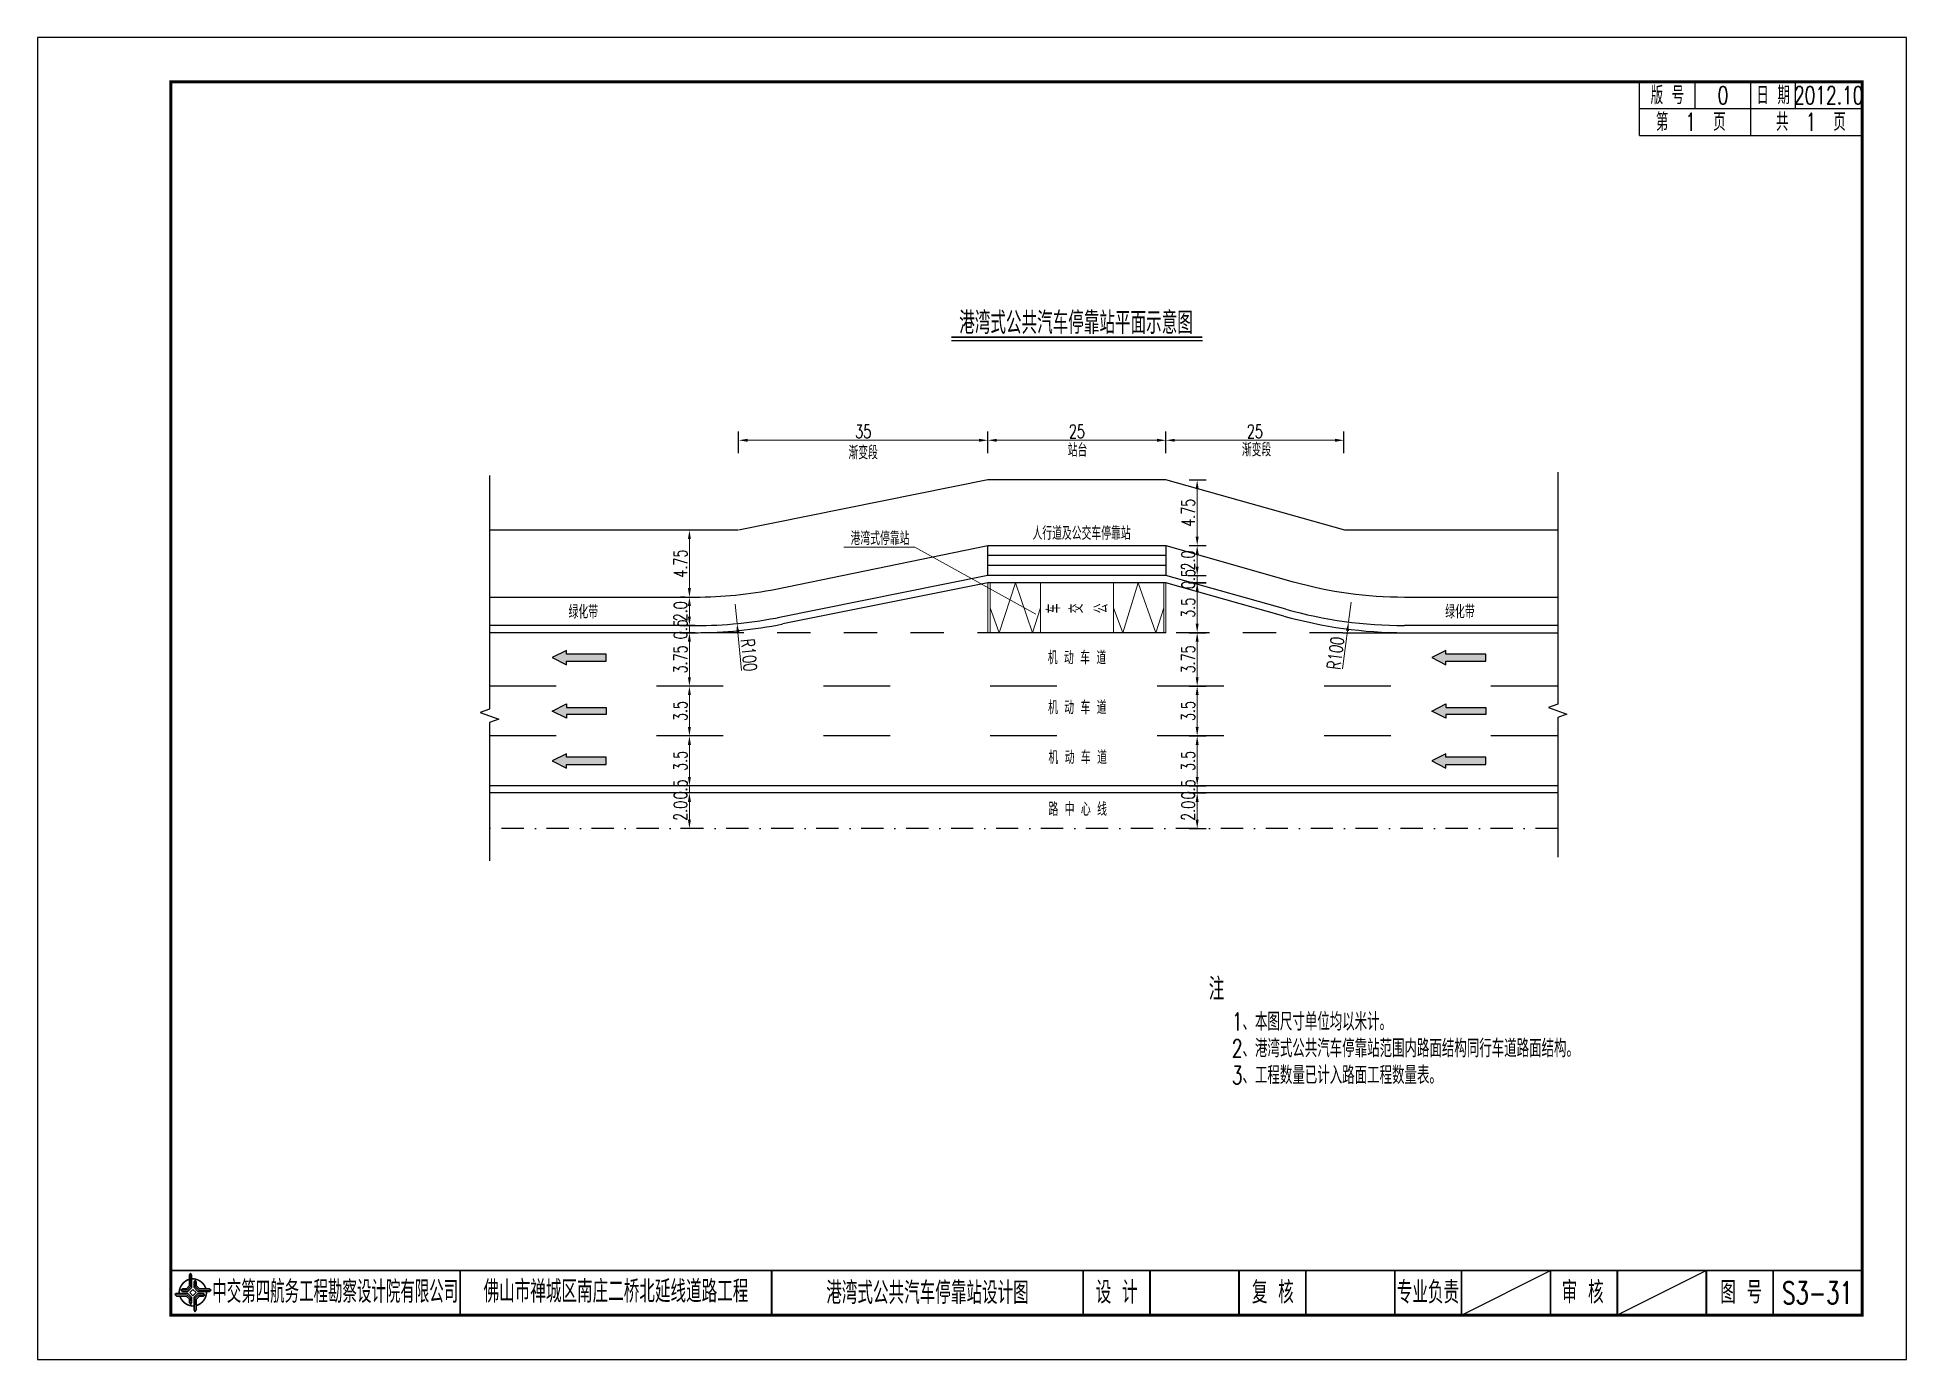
# Model space of a CAD drawing. Extents: x 1499 to 1919, y -1287 to -990.
import ezdxf
from ezdxf.enums import TextEntityAlignment as Align

# ---------------------------------------------------------------- set-up
doc = ezdxf.new("R2010")
doc.units = 0
doc.header["$LTSCALE"] = 5
doc.header["$PDMODE"] = 32
doc.header["$PDSIZE"] = 0.3
for name, pattern in [('ACAD_ISO03W100', [30, 12, -18]), ('DASHDOT', [1, 0.5, -0.25, 0, -0.25]), ('M-3x3', [6, 3, -3]), ('M-6x9', [15, 6, -9])]:
    doc.linetypes.add(name, pattern=pattern)
doc.layers.get('0').update_dxf_attribs({"linetype": 'CONTINUOUS'})
doc.layers.get('Defpoints').update_dxf_attribs({"linetype": 'CONTINUOUS'})
for name, color, linetype in [('1', 3, 'CONTINUOUS'), ('7', 7, 'CONTINUOUS'), ('中心线', 2, 'DASHDOT'), ('图框', 7, 'CONTINUOUS'), ('尺寸标注', 2, 'CONTINUOUS'), ('文字', 7, 'CONTINUOUS'), ('次轮廓线', 7, 'CONTINUOUS'), ('钢筋', 1, 'CONTINUOUS')]:
    doc.layers.add(name, color=color, linetype=linetype)
doc.layers.add('出入口标线', color=7, linetype='CONTINUOUS', true_color=0xffffff)
doc.layers.add('同向车行道分界线', color=7, linetype='ACAD_ISO03W100', true_color=0xffffff)
doc.layers.add('标注', color=4, linetype='CONTINUOUS', lineweight=15)
doc.styles.get("Standard").update_dxf_attribs({"font": 'simplex1.shx', "width": 0.7, "bigfont": 'hztxt.shx'})
doc.dimstyles.new('停靠站1', dxfattribs={"dimscale": 0, "dimtxt": 3, "dimasz": 2, "dimexe": 2, "dimexo": 1, "dimgap": 0.5, "dimtad": 1, "dimdec": 0, "dimlfac": 0.625, "dimzin": 0, "dimdsep": 46, "dimtxsty": 'Standard', "dimcen": 0.09, "dimclrd": 256, "dimclre": 256, "dimclrt": 7, "dimaunit": 1, "dimadec": 0, "dimazin": 2, "dimtfac": 1, "dimtdec": 0, "dimtix": 1, "dimtmove": 2, "dimatfit": 3, "dimfxl": 0, "dimtolj": 1, "dimtzin": 0, "dimlwd": 13, "dimarcsym": 0})
doc.dimstyles.new('停靠站2', dxfattribs={"dimscale": 0, "dimtxt": 3, "dimasz": 2, "dimexe": 2, "dimexo": 1, "dimgap": 0.5, "dimtad": 1, "dimdec": 1, "dimlfac": 0.31, "dimzin": 0, "dimdsep": 46, "dimtxsty": 'Standard', "dimcen": 0.09, "dimclrd": 256, "dimclre": 256, "dimclrt": 7, "dimaunit": 1, "dimadec": 0, "dimazin": 2, "dimtfac": 1, "dimtdec": 1, "dimtix": 1, "dimtmove": 2, "dimatfit": 3, "dimfxl": 0, "dimtolj": 1, "dimtzin": 0, "dimlwd": 13, "dimarcsym": 0})

# ---------------------------------------------------------------- blocks, each defined once
blk = doc.blocks.new('*D4')
at = {"layer": 'Defpoints', "color": 0}
for p in [(1752.59, -1080.32), (1712.59, -1084.25), (1752.59, -1084.25)]:
    blk.add_point(p, dxfattribs=at)
at = {"layer": '标注', "lineweight": -2}
for p, q in [((1712.59, -1083.25), (1712.59, -1078.32)), ((1752.59, -1083.25), (1752.59, -1078.32))]:
    blk.add_line(p, q, dxfattribs=at)
at = {"layer": '标注', "lineweight": 13}
blk.add_line((1714.59, -1080.32), (1750.59, -1080.32), dxfattribs=at)
at = {"layer": '标注'}
for points in [[(1714.59, -1079.99), (1714.59, -1080.66), (1712.59, -1080.32)], [(1750.59, -1079.99), (1750.59, -1080.66), (1752.59, -1080.32)]]:
    blk.add_solid(points, dxfattribs=at)
at = {"layer": '标注', "color": 7, "insert": (1732.59, -1078.32), "char_height": 3, "attachment_point": 5}
blk.add_mtext('\\A1;25', dxfattribs=at)
blk = doc.blocks.new('*D5')
at = {"layer": 'Defpoints', "color": 0}
for p in [(1656.59, -1080.32), (1656.59, -1084.25), (1712.59, -1084.25)]:
    blk.add_point(p, dxfattribs=at)
at = {"layer": '标注', "lineweight": -2}
for p, q in [((1656.59, -1083.25), (1656.59, -1078.32)), ((1712.59, -1083.25), (1712.59, -1078.32))]:
    blk.add_line(p, q, dxfattribs=at)
at = {"layer": '标注', "lineweight": 13}
blk.add_line((1710.59, -1080.32), (1658.59, -1080.32), dxfattribs=at)
at = {"layer": '标注'}
for points in [[(1658.59, -1079.99), (1658.59, -1080.66), (1656.59, -1080.32)], [(1710.59, -1079.99), (1710.59, -1080.66), (1712.59, -1080.32)]]:
    blk.add_solid(points, dxfattribs=at)
at = {"layer": '标注', "color": 7, "insert": (1684.59, -1078.32), "char_height": 3, "attachment_point": 5}
blk.add_mtext('\\A1;35', dxfattribs=at)
blk = doc.blocks.new('*D6')
at = {"layer": 'Defpoints', "color": 0}
for p in [(1792.59, -1080.32), (1752.59, -1084.25), (1792.59, -1084.25)]:
    blk.add_point(p, dxfattribs=at)
at = {"layer": '标注', "lineweight": -2}
for p, q in [((1752.59, -1083.25), (1752.59, -1078.32)), ((1792.59, -1083.25), (1792.59, -1078.32))]:
    blk.add_line(p, q, dxfattribs=at)
at = {"layer": '标注', "lineweight": 13}
blk.add_line((1754.59, -1080.32), (1790.59, -1080.32), dxfattribs=at)
at = {"layer": '标注'}
for points in [[(1754.59, -1079.99), (1754.59, -1080.66), (1752.59, -1080.32)], [(1790.59, -1079.99), (1790.59, -1080.66), (1792.59, -1080.32)]]:
    blk.add_solid(points, dxfattribs=at)
at = {"layer": '标注', "color": 7, "insert": (1772.59, -1078.32), "char_height": 3, "attachment_point": 5}
blk.add_mtext('\\A1;25', dxfattribs=at)
blk = doc.blocks.new('*D7')
at = {"layer": 'Defpoints', "color": 0}
for p in [(1645.53, -1159.54), (1645.53, -1159.54), (1645.53, -1167.54)]:
    blk.add_point(p, dxfattribs=at)
at = {"layer": '标注', "lineweight": -2}
for p, q in [((1644.53, -1159.54), (1643.53, -1159.54)), ((1644.53, -1167.54), (1643.53, -1167.54))]:
    blk.add_line(p, q, dxfattribs=at)
at = {"layer": '标注', "lineweight": 13}
blk.add_line((1645.53, -1165.54), (1645.53, -1161.54), dxfattribs=at)
at = {"layer": '标注'}
for points in [[(1645.19, -1161.54), (1645.86, -1161.54), (1645.53, -1159.54)], [(1645.19, -1165.54), (1645.86, -1165.54), (1645.53, -1167.54)]]:
    blk.add_solid(points, dxfattribs=at)
at = {"layer": '标注', "color": 7, "insert": (1643.53, -1163.54), "char_height": 3, "attachment_point": 5, "rotation": 90}
blk.add_mtext('\\A1;2.0', dxfattribs=at)
blk = doc.blocks.new('*D8')
at = {"layer": 'Defpoints', "color": 0}
for p in [(1645.53, -1146.74), (1645.53, -1146.74), (1645.53, -1157.94)]:
    blk.add_point(p, dxfattribs=at)
at = {"layer": '标注', "lineweight": -2}
for p, q in [((1644.53, -1146.74), (1643.53, -1146.74)), ((1644.53, -1157.94), (1643.53, -1157.94))]:
    blk.add_line(p, q, dxfattribs=at)
at = {"layer": '标注', "lineweight": 13}
blk.add_line((1645.53, -1155.94), (1645.53, -1148.74), dxfattribs=at)
at = {"layer": '标注'}
for points in [[(1645.19, -1148.74), (1645.86, -1148.74), (1645.53, -1146.74)], [(1645.19, -1155.94), (1645.86, -1155.94), (1645.53, -1157.94)]]:
    blk.add_solid(points, dxfattribs=at)
at = {"layer": '标注', "color": 7, "insert": (1643.53, -1152.34), "char_height": 3, "attachment_point": 5, "rotation": 90}
blk.add_mtext('\\A1;3.5', dxfattribs=at)
blk = doc.blocks.new('*D9')
at = {"layer": 'Defpoints', "color": 0}
for p in [(1645.53, -1135.54), (1645.53, -1135.54), (1645.53, -1146.74)]:
    blk.add_point(p, dxfattribs=at)
at = {"layer": '标注', "lineweight": -2}
for p, q in [((1644.53, -1135.54), (1643.53, -1135.54)), ((1644.53, -1146.74), (1643.53, -1146.74))]:
    blk.add_line(p, q, dxfattribs=at)
at = {"layer": '标注', "lineweight": 13}
blk.add_line((1645.53, -1144.74), (1645.53, -1137.54), dxfattribs=at)
at = {"layer": '标注'}
for points in [[(1645.19, -1137.54), (1645.86, -1137.54), (1645.53, -1135.54)], [(1645.19, -1144.74), (1645.86, -1144.74), (1645.53, -1146.74)]]:
    blk.add_solid(points, dxfattribs=at)
at = {"layer": '标注', "color": 7, "insert": (1643.53, -1141.14), "char_height": 3, "attachment_point": 5, "rotation": 90}
blk.add_mtext('\\A1;3.5', dxfattribs=at)
blk = doc.blocks.new('*D10')
at = {"layer": 'Defpoints', "color": 0}
for p in [(1645.53, -1123.54), (1645.53, -1123.54), (1645.53, -1135.54)]:
    blk.add_point(p, dxfattribs=at)
at = {"layer": '标注', "lineweight": -2}
for p, q in [((1644.53, -1123.54), (1643.53, -1123.54)), ((1644.53, -1135.54), (1643.53, -1135.54))]:
    blk.add_line(p, q, dxfattribs=at)
at = {"layer": '标注', "lineweight": 13}
blk.add_line((1645.53, -1133.54), (1645.53, -1125.54), dxfattribs=at)
at = {"layer": '标注'}
for points in [[(1645.19, -1125.54), (1645.86, -1125.54), (1645.53, -1123.54)], [(1645.19, -1133.54), (1645.86, -1133.54), (1645.53, -1135.54)]]:
    blk.add_solid(points, dxfattribs=at)
at = {"layer": '标注', "color": 7, "insert": (1643.53, -1129.54), "char_height": 3, "attachment_point": 5, "rotation": 90}
blk.add_mtext('\\A1;3.75', dxfattribs=at)
blk = doc.blocks.new('*D11')
at = {"layer": 'Defpoints', "color": 0}
for p in [(1645.53, -1115.54), (1645.53, -1115.54), (1645.53, -1121.94)]:
    blk.add_point(p, dxfattribs=at)
at = {"layer": '标注', "lineweight": -2}
for p, q in [((1644.53, -1115.54), (1643.53, -1115.54)), ((1644.53, -1121.94), (1643.53, -1121.94))]:
    blk.add_line(p, q, dxfattribs=at)
at = {"layer": '标注', "lineweight": 13}
blk.add_line((1645.53, -1119.94), (1645.53, -1117.54), dxfattribs=at)
at = {"layer": '标注'}
for points in [[(1645.19, -1117.54), (1645.86, -1117.54), (1645.53, -1115.54)], [(1645.19, -1119.94), (1645.86, -1119.94), (1645.53, -1121.94)]]:
    blk.add_solid(points, dxfattribs=at)
at = {"layer": '标注', "color": 7, "insert": (1643.53, -1118.74), "char_height": 3, "attachment_point": 5, "rotation": 90}
blk.add_mtext('\\A1;2.0', dxfattribs=at)
blk = doc.blocks.new('*D12')
at = {"layer": 'Defpoints', "color": 0}
for p in [(1645.53, -1100.5), (1645.53, -1100.5), (1645.53, -1115.54)]:
    blk.add_point(p, dxfattribs=at)
at = {"layer": '标注', "lineweight": -2}
for p, q in [((1644.53, -1100.5), (1643.53, -1100.5)), ((1644.53, -1115.54), (1643.53, -1115.54))]:
    blk.add_line(p, q, dxfattribs=at)
at = {"layer": '标注', "lineweight": 13}
blk.add_line((1645.53, -1113.54), (1645.53, -1102.5), dxfattribs=at)
at = {"layer": '标注'}
for points in [[(1645.19, -1102.5), (1645.86, -1102.5), (1645.53, -1100.5)], [(1645.19, -1113.54), (1645.86, -1113.54), (1645.53, -1115.54)]]:
    blk.add_solid(points, dxfattribs=at)
at = {"layer": '标注', "color": 7, "insert": (1643.53, -1108.02), "char_height": 3, "attachment_point": 5, "rotation": 90}
blk.add_mtext('\\A1;4.75', dxfattribs=at)
blk = doc.blocks.new('*D13')
at = {"layer": 'Defpoints', "color": 0}
for p in [(1756.85, -1089.24), (1756.85, -1103.97), (1759.62, -1103.97)]:
    blk.add_point(p, dxfattribs=at)
at = {"layer": '标注', "lineweight": -2}
for p, q in [((1757.85, -1089.24), (1761.62, -1089.24)), ((1757.85, -1103.97), (1761.62, -1103.97))]:
    blk.add_line(p, q, dxfattribs=at)
at = {"layer": '标注', "lineweight": 13}
blk.add_line((1759.62, -1091.24), (1759.62, -1101.97), dxfattribs=at)
at = {"layer": '标注'}
for points in [[(1759.28, -1091.24), (1759.95, -1091.24), (1759.62, -1089.24)], [(1759.28, -1101.97), (1759.95, -1101.97), (1759.62, -1103.97)]]:
    blk.add_solid(points, dxfattribs=at)
at = {"layer": '标注', "color": 7, "insert": (1757.62, -1096.61), "char_height": 3, "attachment_point": 5, "rotation": 90}
blk.add_mtext('\\A1;4.75', dxfattribs=at)
blk = doc.blocks.new('*D14')
at = {"layer": 'Defpoints', "color": 0}
for p in [(1756.85, -1103.97), (1756.85, -1110.69), (1759.62, -1110.69)]:
    blk.add_point(p, dxfattribs=at)
at = {"layer": '标注', "lineweight": -2}
for p, q in [((1757.85, -1103.97), (1761.62, -1103.97)), ((1757.85, -1110.69), (1761.62, -1110.69))]:
    blk.add_line(p, q, dxfattribs=at)
at = {"layer": '标注', "lineweight": 13}
blk.add_line((1759.62, -1105.97), (1759.62, -1108.69), dxfattribs=at)
at = {"layer": '标注'}
for points in [[(1759.28, -1105.97), (1759.95, -1105.97), (1759.62, -1103.97)], [(1759.28, -1108.69), (1759.95, -1108.69), (1759.62, -1110.69)]]:
    blk.add_solid(points, dxfattribs=at)
at = {"layer": '标注', "color": 7, "insert": (1757.62, -1107.33), "char_height": 3, "attachment_point": 5, "rotation": 90}
blk.add_mtext('\\A1;2.0', dxfattribs=at)
blk = doc.blocks.new('*D15')
at = {"layer": 'Defpoints', "color": 0}
for p in [(1756.85, -1112.34), (1756.85, -1123.54), (1759.62, -1123.54)]:
    blk.add_point(p, dxfattribs=at)
at = {"layer": '标注', "lineweight": -2}
for p, q in [((1757.85, -1112.34), (1761.62, -1112.34)), ((1757.85, -1123.54), (1761.62, -1123.54))]:
    blk.add_line(p, q, dxfattribs=at)
at = {"layer": '标注', "lineweight": 13}
blk.add_line((1759.62, -1114.34), (1759.62, -1121.54), dxfattribs=at)
at = {"layer": '标注'}
for points in [[(1759.28, -1114.34), (1759.95, -1114.34), (1759.62, -1112.34)], [(1759.28, -1121.54), (1759.95, -1121.54), (1759.62, -1123.54)]]:
    blk.add_solid(points, dxfattribs=at)
at = {"layer": '标注', "color": 7, "insert": (1757.62, -1117.94), "char_height": 3, "attachment_point": 5, "rotation": 90}
blk.add_mtext('\\A1;3.5', dxfattribs=at)
blk = doc.blocks.new('*D16')
at = {"layer": 'Defpoints', "color": 0}
for p in [(1756.85, -1123.54), (1756.85, -1135.54), (1759.62, -1135.54)]:
    blk.add_point(p, dxfattribs=at)
at = {"layer": '标注', "lineweight": -2}
for p, q in [((1757.85, -1123.54), (1761.62, -1123.54)), ((1757.85, -1135.54), (1761.62, -1135.54))]:
    blk.add_line(p, q, dxfattribs=at)
at = {"layer": '标注', "lineweight": 13}
blk.add_line((1759.62, -1125.54), (1759.62, -1133.54), dxfattribs=at)
at = {"layer": '标注'}
for points in [[(1759.28, -1125.54), (1759.95, -1125.54), (1759.62, -1123.54)], [(1759.28, -1133.54), (1759.95, -1133.54), (1759.62, -1135.54)]]:
    blk.add_solid(points, dxfattribs=at)
at = {"layer": '标注', "color": 7, "insert": (1757.62, -1129.54), "char_height": 3, "attachment_point": 5, "rotation": 90}
blk.add_mtext('\\A1;3.75', dxfattribs=at)
blk = doc.blocks.new('*D17')
at = {"layer": 'Defpoints', "color": 0}
for p in [(1756.85, -1135.54), (1756.85, -1146.74), (1759.62, -1146.74)]:
    blk.add_point(p, dxfattribs=at)
at = {"layer": '标注', "lineweight": -2}
for p, q in [((1757.85, -1135.54), (1761.62, -1135.54)), ((1757.85, -1146.74), (1761.62, -1146.74))]:
    blk.add_line(p, q, dxfattribs=at)
at = {"layer": '标注', "lineweight": 13}
blk.add_line((1759.62, -1137.54), (1759.62, -1144.74), dxfattribs=at)
at = {"layer": '标注'}
for points in [[(1759.28, -1137.54), (1759.95, -1137.54), (1759.62, -1135.54)], [(1759.28, -1144.74), (1759.95, -1144.74), (1759.62, -1146.74)]]:
    blk.add_solid(points, dxfattribs=at)
at = {"layer": '标注', "color": 7, "insert": (1757.62, -1141.14), "char_height": 3, "attachment_point": 5, "rotation": 90}
blk.add_mtext('\\A1;3.5', dxfattribs=at)
blk = doc.blocks.new('*D18')
at = {"layer": 'Defpoints', "color": 0}
for p in [(1756.85, -1146.74), (1756.85, -1157.94), (1759.62, -1157.94)]:
    blk.add_point(p, dxfattribs=at)
at = {"layer": '标注', "lineweight": -2}
for p, q in [((1757.85, -1146.74), (1761.62, -1146.74)), ((1757.85, -1157.94), (1761.62, -1157.94))]:
    blk.add_line(p, q, dxfattribs=at)
at = {"layer": '标注', "lineweight": 13}
blk.add_line((1759.62, -1148.74), (1759.62, -1155.94), dxfattribs=at)
at = {"layer": '标注'}
for points in [[(1759.28, -1148.74), (1759.95, -1148.74), (1759.62, -1146.74)], [(1759.28, -1155.94), (1759.95, -1155.94), (1759.62, -1157.94)]]:
    blk.add_solid(points, dxfattribs=at)
at = {"layer": '标注', "color": 7, "insert": (1757.62, -1152.34), "char_height": 3, "attachment_point": 5, "rotation": 90}
blk.add_mtext('\\A1;3.5', dxfattribs=at)
blk = doc.blocks.new('*D19')
at = {"layer": 'Defpoints', "color": 0}
for p in [(1756.85, -1159.54), (1756.85, -1167.54), (1759.62, -1167.54)]:
    blk.add_point(p, dxfattribs=at)
at = {"layer": '标注', "lineweight": -2}
for p, q in [((1757.85, -1159.54), (1761.62, -1159.54)), ((1757.85, -1167.54), (1761.62, -1167.54))]:
    blk.add_line(p, q, dxfattribs=at)
at = {"layer": '标注', "lineweight": 13}
blk.add_line((1759.62, -1161.54), (1759.62, -1165.54), dxfattribs=at)
at = {"layer": '标注'}
for points in [[(1759.28, -1161.54), (1759.95, -1161.54), (1759.62, -1159.54)], [(1759.28, -1165.54), (1759.95, -1165.54), (1759.62, -1167.54)]]:
    blk.add_solid(points, dxfattribs=at)
at = {"layer": '标注', "color": 7, "insert": (1757.62, -1163.54), "char_height": 3, "attachment_point": 5, "rotation": 90}
blk.add_mtext('\\A1;2.0', dxfattribs=at)
blk = doc.blocks.new('*D20')
at = {"layer": 'Defpoints', "color": 0}
for p in [(1648.51, -1157.94), (1645.53, -1159.54), (1648.51, -1159.54)]:
    blk.add_point(p, dxfattribs=at)
at = {"layer": '标注', "lineweight": 13}
for p, q in [((1645.53, -1155.94), (1645.53, -1153.94)), ((1645.53, -1157.94), (1645.53, -1159.54)), ((1645.53, -1161.54), (1645.53, -1163.54))]:
    blk.add_line(p, q, dxfattribs=at)
at = {"layer": '标注', "lineweight": -2}
for p, q in [((1647.51, -1157.94), (1643.53, -1157.94)), ((1647.51, -1159.54), (1643.53, -1159.54))]:
    blk.add_line(p, q, dxfattribs=at)
at = {"layer": '标注'}
for points in [[(1645.19, -1155.94), (1645.86, -1155.94), (1645.53, -1157.94)], [(1645.19, -1161.54), (1645.86, -1161.54), (1645.53, -1159.54)]]:
    blk.add_solid(points, dxfattribs=at)
at = {"layer": '标注', "color": 7, "insert": (1643.53, -1158.74), "char_height": 3, "attachment_point": 5, "rotation": 90}
blk.add_mtext('\\A1;0.5', dxfattribs=at)
blk = doc.blocks.new('*D21')
at = {"layer": 'Defpoints', "color": 0}
for p in [(1642.43, -1121.94), (1642.43, -1123.59), (1645.53, -1123.59)]:
    blk.add_point(p, dxfattribs=at)
at = {"layer": '标注', "lineweight": 13}
for p, q in [((1645.53, -1119.94), (1645.53, -1117.94)), ((1645.53, -1121.94), (1645.53, -1123.59)), ((1645.53, -1125.59), (1645.53, -1127.59))]:
    blk.add_line(p, q, dxfattribs=at)
at = {"layer": '标注', "lineweight": -2}
for p, q in [((1643.43, -1121.94), (1647.53, -1121.94)), ((1643.43, -1123.59), (1647.53, -1123.59))]:
    blk.add_line(p, q, dxfattribs=at)
at = {"layer": '标注'}
for points in [[(1645.19, -1119.94), (1645.86, -1119.94), (1645.53, -1121.94)], [(1645.19, -1125.59), (1645.86, -1125.59), (1645.53, -1123.59)]]:
    blk.add_solid(points, dxfattribs=at)
at = {"layer": '标注', "color": 7, "insert": (1643.53, -1122.77), "char_height": 3, "attachment_point": 5, "rotation": 90}
blk.add_mtext('\\A1;0.5', dxfattribs=at)
blk = doc.blocks.new('*D22')
at = {"layer": 'Defpoints', "color": 0}
for p in [(1756.61, -1110.69), (1756.61, -1112.29), (1759.62, -1110.69)]:
    blk.add_point(p, dxfattribs=at)
at = {"layer": '标注', "lineweight": 13}
for p, q in [((1759.62, -1108.69), (1759.62, -1106.69)), ((1759.62, -1112.29), (1759.62, -1110.69)), ((1759.62, -1114.29), (1759.62, -1116.29))]:
    blk.add_line(p, q, dxfattribs=at)
at = {"layer": '标注', "lineweight": -2}
for p, q in [((1757.61, -1110.69), (1761.62, -1110.69)), ((1757.61, -1112.29), (1761.62, -1112.29))]:
    blk.add_line(p, q, dxfattribs=at)
at = {"layer": '标注'}
for points in [[(1759.28, -1108.69), (1759.95, -1108.69), (1759.62, -1110.69)], [(1759.28, -1114.29), (1759.95, -1114.29), (1759.62, -1112.29)]]:
    blk.add_solid(points, dxfattribs=at)
at = {"layer": '标注', "color": 7, "insert": (1757.62, -1111.49), "char_height": 3, "attachment_point": 5, "rotation": 90}
blk.add_mtext('\\A1;0.5', dxfattribs=at)
blk = doc.blocks.new('*D23')
at = {"layer": 'Defpoints', "color": 0}
for p in [(1762.6, -1157.94), (1759.62, -1159.54), (1762.6, -1159.54)]:
    blk.add_point(p, dxfattribs=at)
at = {"layer": '标注', "lineweight": 13}
for p, q in [((1759.62, -1155.94), (1759.62, -1153.94)), ((1759.62, -1157.94), (1759.62, -1159.54)), ((1759.62, -1161.54), (1759.62, -1163.54))]:
    blk.add_line(p, q, dxfattribs=at)
at = {"layer": '标注', "lineweight": -2}
for p, q in [((1761.6, -1157.94), (1757.62, -1157.94)), ((1761.6, -1159.54), (1757.62, -1159.54))]:
    blk.add_line(p, q, dxfattribs=at)
at = {"layer": '标注'}
for points in [[(1759.28, -1155.94), (1759.95, -1155.94), (1759.62, -1157.94)], [(1759.28, -1161.54), (1759.95, -1161.54), (1759.62, -1159.54)]]:
    blk.add_solid(points, dxfattribs=at)
at = {"layer": '标注', "color": 7, "insert": (1757.62, -1158.74), "char_height": 3, "attachment_point": 5, "rotation": 90}
blk.add_mtext('\\A1;0.5', dxfattribs=at)
blk = doc.blocks.new('series')
at = {"width": 0.75}
for tag, height, p in [('页码', 4, (-35, -19)), ('图名', 5, (-220, -282)), ('图号', 5, (-20, -282))]:
    blk.add_attdef(tag, text='', height=height, dxfattribs=at).set_placement(p, align=Align.MIDDLE_CENTER)
blk = doc.blocks.new('tb')
at = {"lineweight": -3}
h = blk.add_hatch(color=256, dxfattribs=at)
h.paths.add_polyline_path([(-1.23, -0.13), (-3.78, -0.14), (-4.14, -0.41), (-1.4, -0.44), (-0.56, -1.24), (-0.54, -2.62), (-0.27, -2.2), (-0.26, -1.06)])
h.paths.add_polyline_path([(0.13, -1.08), (0.14, -3.86), (0.41, -4.26), (0.44, -1.24), (1.25, -0.43), (2.66, -0.43), (2.26, -0.16), (1.07, -0.15)])
h.paths.add_polyline_path([(1.08, 0.3), (3.62, 0.3), (4.02, 0.56), (1.25, 0.57), (0.43, 1.39), (0.43, 2.8), (0.16, 2.41), (0.15, 1.24)])
h.paths.add_polyline_path([(-0.28, 1.21), (-0.28, 3.99), (-0.56, 4.39), (-0.57, 1.41), (-1.38, 0.6), (-2.74, 0.56), (-2.33, 0.3), (-1.2, 0.29)])
for p, q in [((-0.56, 4.39), (-0.57, 1.41)), ((-1.38, 0.6), (-2.74, 0.56)), ((-0.57, 1.41), (-1.38, 0.6)), ((0.43, 2.8), (0.43, 1.39)), ((0.43, 1.39), (1.25, 0.57)), ((1.25, 0.57), (4.02, 0.56)), ((-4.14, -0.41), (-1.4, -0.44)), ((-1.4, -0.44), (-0.56, -1.24)), ((-0.56, -1.24), (-0.54, -2.62)), ((0.41, -4.26), (0.44, -1.24)), ((0.44, -1.24), (1.25, -0.43)), ((1.25, -0.43), (2.66, -0.43))]:
    blk.add_line(p, q, dxfattribs=at)
at = {"lineweight": -3, "flags": 128}
for points in [[(-0.9, 3.99), (-0.9, 1.58), (-1.53, 0.91), (-2.34, 0.91), (-2.74, 0.56), (-2.33, 0.3), (-1.2, 0.29), (-0.28, 1.21), (-0.28, 3.99), (-0.56, 4.39)], [(-0.04, 0.77), (0.68, 0.04), (-0.04, -0.69), (-0.77, 0.05)], [(3.62, 0.92), (1.43, 0.92), (0.77, 1.54), (0.77, 2.38), (0.43, 2.8), (0.16, 2.41), (0.15, 1.24), (1.08, 0.3), (3.62, 0.3), (4.02, 0.56)], [(-3.73, -0.76), (-1.54, -0.76), (-0.89, -1.39), (-0.89, -2.21), (-0.54, -2.62), (-0.27, -2.2), (-0.26, -1.06), (-1.23, -0.13), (-3.78, -0.14), (-4.14, -0.41)], [(0.75, -3.85), (0.75, -1.43), (1.4, -0.78), (2.26, -0.78), (2.66, -0.43), (2.26, -0.16), (1.07, -0.15), (0.13, -1.08), (0.14, -3.86), (0.41, -4.26)]]:
    blk.add_lwpolyline(points, close=True, dxfattribs=at)
at = {"lineweight": -3, "const_width": 0.35, "flags": 128}
for points in [[(-0.9, 3.02, 0.324167), (-3.16, -0.14)], [(2.88, 0.92, 0.324403), (-0.24, 3.15)], [(0.75, -2.86, 0.325418), (3.02, 0.26)], [(-2.98, -0.76, 0.322976), (0.14, -2.98)]]:
    blk.add_lwpolyline(points, format="xyb", dxfattribs=at)

msp = doc.modelspace()

# ---------------------------------------------------------------- hatches: boundary and pattern name
at = {"layer": '7'}
for points in [[(1617.89, -1127.54), (1614.69, -1129.14), (1617.89, -1130.74), (1617.89, -1129.94), (1626.83, -1129.94), (1626.83, -1128.34), (1617.89, -1128.34)], [(1815.51, -1127.54), (1812.31, -1129.14), (1815.51, -1130.74), (1815.51, -1129.94), (1824.44, -1129.94), (1824.44, -1128.34), (1815.51, -1128.34)], [(1617.89, -1142.74), (1614.69, -1141.14), (1617.89, -1139.54), (1617.89, -1140.34), (1626.83, -1140.34), (1626.83, -1141.94), (1617.89, -1141.94)], [(1815.51, -1142.74), (1812.31, -1141.14), (1815.51, -1139.54), (1815.51, -1140.34), (1824.44, -1140.34), (1824.44, -1141.94), (1815.51, -1141.94)], [(1617.89, -1150.74), (1614.69, -1152.34), (1617.89, -1153.94), (1617.89, -1153.14), (1626.83, -1153.14), (1626.83, -1151.54), (1617.89, -1151.54)], [(1815.51, -1150.74), (1812.31, -1152.34), (1815.51, -1153.94), (1815.51, -1153.14), (1824.44, -1153.14), (1824.44, -1151.54), (1815.51, -1151.54)]]:
    msp.add_hatch(color=256, dxfattribs=at).paths.add_polyline_path(points)

# ---------------------------------------------------------------- linework, layer by layer
msp.add_lwpolyline([(1919.02, -1286.83), (1919.02, -989.83), (1499.02, -989.83), (1499.02, -1286.83)], close=True)
at = {"layer": '1'}
for points in [[(1664.91, -1113.74), (1712.59, -1103.97)], [(1752.59, -1103.97), (1781.21, -1112.1)], [(1712.59, -1110.69), (1665.4, -1120.17)], [(1779.52, -1118.26), (1752.59, -1110.69)], [(1600.6, -1115.54), (1646.82, -1115.54)], [(1806.18, -1115.54), (1840.62, -1115.54)], [(1646.82, -1121.94), (1600.6, -1121.94)], [(1840.62, -1121.94), (1806.18, -1121.94)]]:
    msp.add_lwpolyline(points, dxfattribs=at)
for centre, radius, start, end in [((1806.18, -1023.54), 92, 254.2756, 270), ((1646.82, -1023.54), 92, 270, 281.3412), ((1646.82, -1023.54), 98.4, 270, 281.3412), ((1806.18, -1023.54), 98.4, 254.2756, 270)]:
    msp.add_arc(centre, radius, start, end, dxfattribs=at)
at = {"layer": '7', "color": 0}
msp.add_line((1704.4, -1057.94), (1760.79, -1057.94), dxfattribs=at)
at = {"layer": '7', "color": 0, "const_width": 0.4}
msp.add_lwpolyline([(1704.4, -1057.14), (1760.79, -1057.14)], dxfattribs=at)
at = {"layer": '7'}
for points in [[(1617.89, -1127.54), (1614.69, -1129.14), (1617.89, -1130.74), (1617.89, -1129.94), (1626.83, -1129.94), (1626.83, -1128.34), (1617.89, -1128.34), (1617.89, -1127.54)], [(1815.51, -1127.54), (1812.31, -1129.14), (1815.51, -1130.74), (1815.51, -1129.94), (1824.44, -1129.94), (1824.44, -1128.34), (1815.51, -1128.34), (1815.51, -1127.54)], [(1617.89, -1142.74), (1614.69, -1141.14), (1617.89, -1139.54), (1617.89, -1140.34), (1626.83, -1140.34), (1626.83, -1141.94), (1617.89, -1141.94), (1617.89, -1142.74)], [(1815.51, -1142.74), (1812.31, -1141.14), (1815.51, -1139.54), (1815.51, -1140.34), (1824.44, -1140.34), (1824.44, -1141.94), (1815.51, -1141.94), (1815.51, -1142.74)], [(1617.89, -1150.74), (1614.69, -1152.34), (1617.89, -1153.94), (1617.89, -1153.14), (1626.83, -1153.14), (1626.83, -1151.54), (1617.89, -1151.54), (1617.89, -1150.74)], [(1815.51, -1150.74), (1812.31, -1152.34), (1815.51, -1153.94), (1815.51, -1153.14), (1824.44, -1153.14), (1824.44, -1151.54), (1815.51, -1151.54), (1815.51, -1150.74)]]:
    msp.add_lwpolyline(points, dxfattribs=at)
at = {"layer": '中心线', "ltscale": 2}
msp.add_line((1840.62, -1167.54), (1600.6, -1167.54), dxfattribs=at)
at = {"layer": '出入口标线', "color": 7, "linetype": 'M-3x3', "ltscale": 0.5}
for p, q in [((1717.73, -1123.54), (1646.82, -1123.54)), ((1792.37, -1123.54), (1746.94, -1123.54))]:
    msp.add_line(p, q, dxfattribs=at)
at = {"layer": '同向车行道分界线', "color": 7, "linetype": 'M-6x9', "ltscale": 0.5}
for p, q in [((1840.62, -1135.54), (1600.6, -1135.54)), ((1840.62, -1146.74), (1600.6, -1146.74))]:
    msp.add_line(p, q, dxfattribs=at)
at = {"layer": '图框'}
for p, q in [((1859.02, -1011.83), (1859.02, -999.83)), ((1871.52, -1005.83), (1871.52, -999.83)), ((1884.02, -1005.83), (1884.02, -999.83)), ((1894.02, -1005.83), (1894.02, -999.83)), ((1859.02, -1005.83), (1909.02, -1005.83)), ((1884.02, -1011.83), (1884.02, -1005.83)), ((1859.02, -1011.83), (1909.02, -1011.83)), ((1819.02, -1276.83), (1839.02, -1266.83)), ((1874.02, -1266.83), (1854.02, -1276.83))]:
    msp.add_line(p, q, dxfattribs=at)
for points, const_width in [([(1909.02, -999.83), (1529.02, -999.83), (1529.02, -1276.83), (1909.02, -1276.83), (1909.02, -999.83)], 0.7), ([(1529.02, -1266.83), (1909.02, -1266.83)], 0.4), ([(1594.02, -1266.83), (1594.02, -1276.83)], 0.4), ([(1664.02, -1276.83), (1664.02, -1266.83)], 0.4), ([(1734.02, -1276.83), (1734.02, -1266.83)], 0.4), ([(1749.02, -1276.83), (1749.02, -1266.83)], 0.4), ([(1769.02, -1276.83), (1769.02, -1266.83)], 0.4), ([(1784.02, -1276.83), (1784.02, -1266.83)], 0.4), ([(1804.02, -1276.83), (1804.02, -1266.83)], 0.4), ([(1804.02, -1276.83), (1804.02, -1266.83)], 0.4), ([(1819.02, -1276.83), (1819.02, -1266.83)], 0.4), ([(1839.02, -1276.83), (1839.02, -1266.83)], 0.4), ([(1854.02, -1276.83), (1854.02, -1266.83)], 0.4), ([(1874.02, -1276.83), (1874.02, -1266.83)], 0.4), ([(1889.02, -1276.83), (1889.02, -1266.83)], 0.4)]:
    msp.add_lwpolyline(points, dxfattribs=dict(at, const_width=const_width))
at = {"layer": '尺寸标注', "color": 7, "linetype": 'Continuous'}
for points in [[(1840.62, -1087.45), (1840.62, -1139.61), (1838.56, -1140.36), (1842.68, -1141.86), (1840.62, -1142.61), (1840.62, -1173.97)], [(1600.6, -1088.25), (1600.6, -1140.74), (1598.54, -1141.49), (1602.67, -1142.99), (1600.6, -1143.74), (1600.6, -1174.77)]]:
    msp.add_lwpolyline(points, dxfattribs=at)
at = {"layer": '标注', "color": 2}
for p, q in [((1696.17, -1104.35), (1680.26, -1104.35)), ((1696.17, -1104.35), (1723.35, -1119.35)), ((1713.09, -1112.34), (1713.09, -1123.54)), ((1715.16, -1123.54), (1718.82, -1112.34)), ((1722.63, -1123.54), (1718.82, -1112.34)), ((1724.39, -1112.34), (1724.39, -1123.54)), ((1740.8, -1112.34), (1740.8, -1123.54)), ((1742.88, -1123.54), (1746.37, -1112.34)), ((1750.34, -1123.54), (1746.37, -1112.34)), ((1752.09, -1112.34), (1752.09, -1123.54)), ((1715.16, -1123.54), (1713.09, -1117.94)), ((1722.63, -1123.54), (1724.39, -1117.94)), ((1742.88, -1123.54), (1740.8, -1117.94)), ((1750.34, -1123.54), (1752.09, -1117.94))]:
    msp.add_line(p, q, dxfattribs=at)
at = {"layer": '标注'}
for p, q in [((1712.59, -1112.34), (1712.59, -1123.54)), ((1752.59, -1112.34), (1752.59, -1123.54))]:
    msp.add_line(p, q, dxfattribs=at)
at = {"layer": '标注', "lineweight": 13}
for p, q in [((1655.81, -1117.1), (1656.24, -1121.49)), ((1794.21, -1116.68), (1793.63, -1121.14)), ((1657.25, -1132.04), (1656.43, -1123.48)), ((1792.28, -1131.65), (1793.38, -1123.12))]:
    msp.add_line(p, q, dxfattribs=at)
at = {"layer": '标注'}
for points in [[(1793.05, -1123.08), (1793.71, -1123.16), (1793.63, -1121.14)], [(1656.76, -1123.45), (1656.09, -1123.51), (1656.24, -1121.49)]]:
    msp.add_solid(points, dxfattribs=at)
at = {"layer": '次轮廓线'}
for p, q in [((1712.59, -1112.34), (1666.49, -1121.59)), ((1779.08, -1119.8), (1752.59, -1112.34)), ((1646.82, -1123.54), (1600.6, -1123.54)), ((1752.59, -1123.54), (1712.59, -1123.54)), ((1792.37, -1123.54), (1840.62, -1123.54)), ((1840.62, -1157.94), (1600.6, -1157.94))]:
    msp.add_line(p, q, dxfattribs=at)
msp.add_lwpolyline([(1752.59, -1112.34), (1712.59, -1112.34)], dxfattribs=at)
for centre, start, end in [((1806.18, -1023.54), 254.2756, 270), ((1646.82, -1023.54), 270, 281.3412)]:
    msp.add_arc(centre, 100, start, end, dxfattribs=at)
at = {"layer": '钢筋'}
for p, q in [((1712.59, -1089.24), (1656.59, -1100.5)), ((1752.59, -1089.24), (1712.59, -1089.24)), ((1792.81, -1100.5), (1752.59, -1089.24)), ((1656.44, -1100.5), (1600.6, -1100.5)), ((1840.62, -1100.5), (1792.81, -1100.5)), ((1752.59, -1106.21), (1712.59, -1106.21)), ((1752.59, -1108.45), (1712.59, -1108.45)), ((1840.62, -1159.54), (1600.6, -1159.54))]:
    msp.add_line(p, q, dxfattribs=at)
msp.add_lwpolyline([(1712.59, -1110.69), (1712.59, -1103.97), (1752.59, -1103.97), (1752.59, -1110.69)], close=True, dxfattribs=at)

# ---------------------------------------------------------------- block references
at = {"layer": '图框'}
ref = msp.add_blockref('series', (1919.02, -989.83), dxfattribs=at)
ref.add_attrib('页码', '第  1  页     共  1  页', dxfattribs={"layer": '0', "height": 4, "width": 0.7}).set_placement((1884.02, -1008.83), align=Align.MIDDLE_CENTER)
ref.add_attrib('图名', '港湾式公共汽车停靠站设计图', dxfattribs={"layer": '0', "height": 5, "width": 0.7}).set_placement((1699.02, -1271.83), align=Align.MIDDLE_CENTER)
ref.add_attrib('图号', 'S3-31', dxfattribs={"layer": '0', "height": 5, "width": 0.7}).set_placement((1899.02, -1271.83), align=Align.MIDDLE_CENTER)
at = {"layer": '图框', "lineweight": -3}
msp.add_blockref('tb', (1534.02, -1271.82), dxfattribs=at)

# ---------------------------------------------------------------- texts
at = {"layer": '图框'}
for s, height, width, p in [('版 号', 4, 0.7, (1865.27, -1002.83)), ('0', 4, 0.7, (1877.77, -1002.83)), ('日 期', 4, 0.7, (1889.02, -1002.83)), ('2012.10', 4, 0.7, (1901.52, -1002.83)), ('中交第四航务工程勘察设计院有限公司', 5, 0.65, (1565.95, -1271.58)), ('佛山市禅城区南庄二桥北延线道路工程', 5, 0.7, (1629.02, -1271.51)), ('设 计', 5, 0.7, (1741.52, -1271.73)), ('复 核', 5, 0.7, (1776.62, -1271.73)), ('专业负责', 5, 0.7, (1811.47, -1271.73)), ('审 核', 5, 0.7, (1846.24, -1271.73)), ('图 号', 5, 0.7, (1881.86, -1271.73))]:
    msp.add_text(s, height=height, dxfattribs=dict(at, width=width)).set_placement(p, align=Align.MIDDLE_CENTER)
at = {"layer": '尺寸标注', "color": 7, "linetype": 'Continuous', "width": 0.7}
for s, height, p in [('渐变段', 3, (1681.26, -1084.59)), ('站台', 3, (1730.52, -1084.04)), ('渐变段', 3, (1769.65, -1083.94)), ('人行道及公交车停靠站', 3, (1722.62, -1102.7)), ('港湾式停靠站', 3, (1681.74, -1103.86)), ('绿化带', 3, (1618.38, -1120.37)), ('绿化带', 3, (1815.35, -1120.34)), ('机 动 车 道', 3, (1726.04, -1130.65)), ('机 动 车 道', 3, (1726.11, -1141.85)), ('机 动 车 道', 3, (1726.2, -1153.05)), ('路 中 心 线', 3, (1726.2, -1164.69)), ('1、本图尺寸单位均以米计。', 4, (1767.4, -1212.91)), ('2、港湾式公共汽车停靠站范围内路面结构同行车道路面结构。', 4, (1767.4, -1218.91)), ('3、工程数量已计入路面工程数量表。', 4, (1767.4, -1224.94))]:
    msp.add_text(s, height=height, dxfattribs=at).set_placement(p)
at = {"layer": '尺寸标注', "color": 7, "width": 0.7}
for s, p in [('交', (1733.95, -1119.19)), ('公', (1739.54, -1119.19)), ('车', (1728.85, -1119.19))]:
    msp.add_text(s, height=3, rotation=90, dxfattribs=at).set_placement(p)
at = {"layer": '文字', "linetype": 'Continuous', "width": 0.7}
for s, p in [('港湾式公共汽车停靠站平面示意图', (1706.15, -1056.43)), ('注', (1762.23, -1206.07))]:
    msp.add_text(s, height=5, dxfattribs=at).set_placement(p)
at = {"layer": '标注', "color": 7, "char_height": 3, "attachment_point": 5}
for insert, rotation in [((1658.92, -1128.56), 275.4892), ((1790.72, -1128.12), 82.6732)]:
    msp.add_mtext('R100', dxfattribs=dict(at, insert=insert, rotation=rotation))

# ---------------------------------------------------------------- dimensions: what is measured, and where the dimension line sits
at = {"layer": '标注'}
for p1, p2, distance, picture, middle in [((1712.59, -1084.25), (1656.59, -1084.25), -3.92, '*D5', (1684.59, -1078.32)), ((1712.59, -1084.25), (1752.59, -1084.25), 3.92, '*D4', (1732.59, -1078.32)), ((1752.59, -1084.25), (1792.59, -1084.25), 3.92, '*D6', (1772.59, -1078.32))]:
    dim = msp.add_aligned_dim(p1=p1, p2=p2, distance=distance, dimstyle='停靠站1', override={"dimscale": 1, "dimtxsty": 'Standard'}, dxfattribs=at)
    dim.commit()
    dim.dimension.update_dxf_attribs({"geometry": picture, "text_midpoint": middle})
for base, p1, p2, text, picture, middle in [((1759.62, -1103.97), (1756.85, -1089.24), (1756.85, -1103.97), '4.75', '*D13', (1757.62, -1096.61)), ((1645.53, -1100.5), (1645.53, -1115.54), (1645.53, -1100.5), '4.75', '*D12', (1643.53, -1108.02)), ((1759.62, -1110.69), (1756.85, -1103.97), (1756.85, -1110.69), '2.0', '*D14', (1757.62, -1107.33)), ((1759.62, -1135.54), (1756.85, -1123.54), (1756.85, -1135.54), '3.75', '*D16', (1757.62, -1129.54)), ((1759.62, -1167.54), (1756.85, -1159.54), (1756.85, -1167.54), '2.0', '*D19', (1757.62, -1163.54))]:
    dim = msp.add_linear_dim(base=base, p1=p1, p2=p2, angle=90, text=text, dimstyle='停靠站2', override={"dimscale": 1, "dimtxsty": 'Standard'}, dxfattribs=at)
    dim.commit()
    dim.dimension.update_dxf_attribs({"geometry": picture, "text_midpoint": middle})
for base, p1, p2, override, picture, middle in [((1759.62, -1110.69), (1756.61, -1112.29), (1756.61, -1110.69), {"dimscale": 1, "dimtxsty": 'Standard', "dimfxl": 0.8, "dimfxlon": 0}, '*D22', (1757.62, -1111.49)), ((1759.62, -1123.54), (1756.85, -1112.34), (1756.85, -1123.54), {"dimscale": 1, "dimtxsty": 'Standard'}, '*D15', (1757.62, -1117.94)), ((1645.53, -1123.59), (1642.43, -1121.94), (1642.43, -1123.59), {"dimscale": 1, "dimtxsty": 'Standard', "dimfxl": 0.8, "dimfxlon": 0}, '*D21', (1643.53, -1122.77)), ((1759.62, -1146.74), (1756.85, -1135.54), (1756.85, -1146.74), {"dimscale": 1, "dimtxsty": 'Standard'}, '*D17', (1757.62, -1141.14)), ((1759.62, -1157.94), (1756.85, -1146.74), (1756.85, -1157.94), {"dimscale": 1, "dimtxsty": 'Standard'}, '*D18', (1757.62, -1152.34)), ((1645.53, -1159.54), (1648.51, -1157.94), (1648.51, -1159.54), {"dimscale": 1, "dimtxsty": 'Standard', "dimfxl": 0.8, "dimfxlon": 0}, '*D20', (1643.53, -1158.74)), ((1759.62, -1159.54), (1762.6, -1157.94), (1762.6, -1159.54), {"dimscale": 1, "dimtxsty": 'Standard', "dimfxl": 0.8, "dimfxlon": 0}, '*D23', (1757.62, -1158.74))]:
    dim = msp.add_linear_dim(base=base, p1=p1, p2=p2, angle=90, dimstyle='停靠站2', override=override, dxfattribs=at)
    dim.commit()
    dim.dimension.update_dxf_attribs({"geometry": picture, "text_midpoint": middle})
for p1, p2, text, picture, middle in [((1645.53, -1121.94), (1645.53, -1115.54), '2.0', '*D11', (1643.53, -1118.74)), ((1645.53, -1135.54), (1645.53, -1123.54), '3.75', '*D10', (1643.53, -1129.54)), ((1645.53, -1146.74), (1645.53, -1135.54), '3.5', '*D9', (1643.53, -1141.14)), ((1645.53, -1157.94), (1645.53, -1146.74), '3.5', '*D8', (1643.53, -1152.34)), ((1645.53, -1167.54), (1645.53, -1159.54), '2.0', '*D7', (1643.53, -1163.54))]:
    dim = msp.add_aligned_dim(p1=p1, p2=p2, distance=0, text=text, dimstyle='停靠站2', override={"dimscale": 1, "dimtxsty": 'Standard'}, dxfattribs=at)
    dim.commit()
    dim.dimension.update_dxf_attribs({"geometry": picture, "text_midpoint": middle})

doc.saveas('drawing.dxf')
